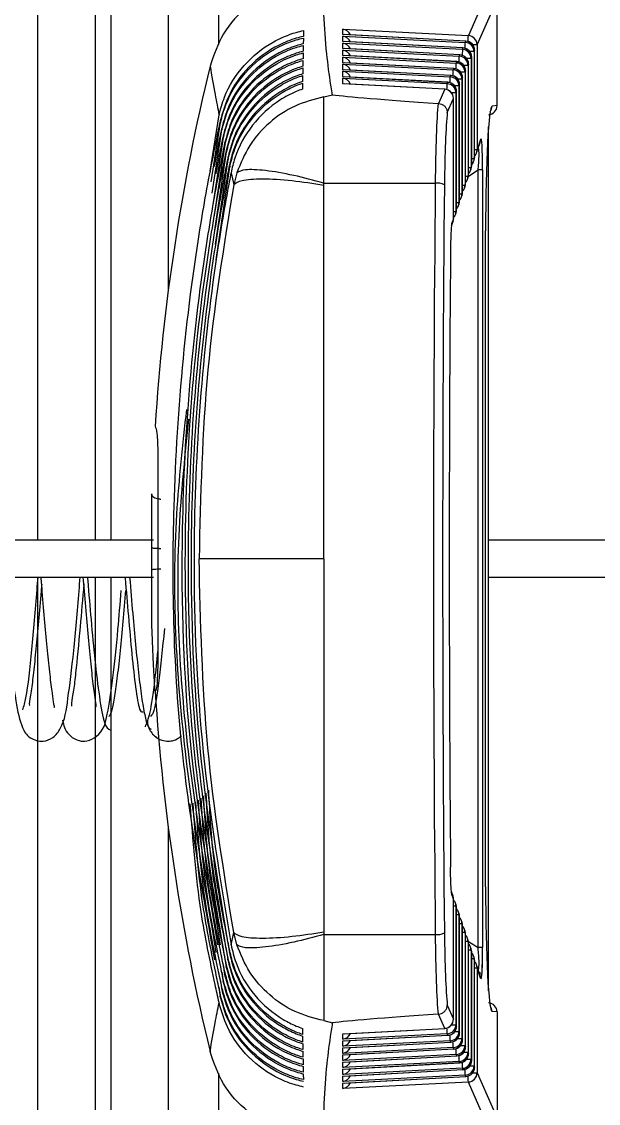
# Model space of a CAD drawing. Extents: x 2 to 136, y 1 to 99.
# Drawn here: x 11.548 to 12.173, y 44.7 to 45.872 of the extents above; entities that cross this region are included whole.
import ezdxf

# ---------------------------------------------------------------- set-up
doc = ezdxf.new("R2010")
doc.units = 0
doc.header["$MEASUREMENT"] = 0
doc.layers.add('OBJECT', color=7, linetype='CONTINUOUS')

msp = doc.modelspace()

# ---------------------------------------------------------------- linework, layer by layer
at = {"layer": 'OBJECT'}
for p, q in [((11.7066, 47.2494), (11.7066, 45.5808)), ((11.7615, 45.8467), (11.7615, 47.14)), ((11.6447, 45.31), (11.6447, 47.0698)), ((11.6273, 46.2977), (11.6273, 45.31)), ((11.5654, 45.31), (11.5654, 46.2777)), ((12.0533, 45.9055), (12.0317, 45.8565)), ((12.0412, 45.8465), (12.0628, 45.8956)), ((12.0628, 45.7806), (12.0628, 45.8955)), ((11.8958, 45.8635), (12.0317, 45.8565)), ((11.8958, 45.8576), (11.8958, 45.8635)), ((12.0291, 45.8504), (11.8958, 45.8576)), ((11.8958, 45.8559), (12.0284, 45.849)), ((11.8958, 45.85), (11.8958, 45.8559)), ((12.0258, 45.843), (11.8958, 45.85)), ((11.8958, 45.8483), (12.0252, 45.8416)), ((11.8958, 45.8424), (11.8958, 45.8483)), ((12.0291, 45.8505), (11.897, 45.8576)), ((12.0258, 45.843), (11.897, 45.85)), ((12.0284, 45.849), (12.0291, 45.8504)), ((12.0291, 45.8504), (12.0291, 45.8505)), ((12.0225, 45.8355), (11.8958, 45.8424)), ((11.8958, 45.8407), (12.0219, 45.8341)), ((11.8958, 45.8347), (11.8958, 45.8407)), ((12.0225, 45.8356), (11.897, 45.8424)), ((12.0252, 45.8416), (12.0249, 45.8352)), ((12.0252, 45.8416), (12.0258, 45.843)), ((12.0258, 45.843), (12.0258, 45.843)), ((12.0379, 45.8391), (12.0332, 45.8391)), ((12.0412, 45.8465), (12.0365, 45.8465)), ((12.0385, 45.8405), (12.0379, 45.8391)), ((12.0379, 45.8391), (12.0379, 45.7232)), ((12.0385, 45.725), (12.0385, 45.8405)), ((12.0385, 45.725), (12.0385, 45.8405)), ((12.0385, 45.8405), (12.0385, 45.8405)), ((12.0412, 45.8465), (12.0412, 45.7327)), ((12.0192, 45.8281), (11.8958, 45.8347)), ((11.8958, 45.833), (12.0186, 45.8267)), ((11.8958, 45.8271), (11.8958, 45.833)), ((12.016, 45.8207), (11.8958, 45.8271)), ((11.8958, 45.8254), (12.0153, 45.8192)), ((11.8958, 45.8195), (11.8958, 45.8254)), ((12.0193, 45.8282), (11.897, 45.8348)), ((12.016, 45.8207), (11.897, 45.8271)), ((12.0186, 45.8267), (12.0192, 45.8281)), ((12.0192, 45.8281), (12.0193, 45.8282)), ((12.0219, 45.8341), (12.0225, 45.8355)), ((12.0225, 45.8355), (12.0225, 45.8356)), ((12.0346, 45.8317), (12.03, 45.8317)), ((12.032, 45.8256), (12.0314, 45.8242)), ((12.032, 45.706), (12.032, 45.8256)), ((12.032, 45.706), (12.032, 45.8256)), ((12.032, 45.8256), (12.032, 45.8256)), ((12.0352, 45.8331), (12.0346, 45.8317)), ((12.0346, 45.8317), (12.0346, 45.7137)), ((12.0352, 45.7155), (12.0352, 45.8331)), ((12.0353, 45.8331), (12.0352, 45.8331)), ((12.0353, 45.7155), (12.0353, 45.8331)), ((11.7519, 45.8234), (11.7519, 45.8233)), ((12.0127, 45.8132), (11.8958, 45.8195)), ((11.8958, 45.8178), (12.0121, 45.8118)), ((11.8958, 45.8119), (11.8958, 45.8178)), ((12.0127, 45.8133), (11.897, 45.8195)), ((12.0121, 45.8118), (12.0127, 45.8132)), ((12.0127, 45.8132), (12.0127, 45.8133)), ((12.0153, 45.8192), (12.016, 45.8207)), ((12.016, 45.8207), (12.016, 45.8207)), ((12.0281, 45.8168), (12.0234, 45.8168)), ((12.0314, 45.8242), (12.0267, 45.8242)), ((12.0287, 45.8182), (12.0281, 45.8168)), ((12.0281, 45.8168), (12.0281, 45.6946)), ((12.0287, 45.6964), (12.0287, 45.8182)), ((12.0287, 45.6964), (12.0287, 45.8182)), ((12.0287, 45.8182), (12.0287, 45.8182)), ((12.0314, 45.8242), (12.0314, 45.7042)), ((12.0094, 45.8058), (11.8958, 45.8119)), ((11.8958, 45.8102), (12.0088, 45.8044)), ((11.8958, 45.8043), (11.8958, 45.8102)), ((12.0062, 45.7984), (11.8958, 45.8043)), ((12.0094, 45.8059), (11.897, 45.8119)), ((12.0062, 45.7984), (11.897, 45.8043)), ((12.0088, 45.8044), (12.0094, 45.8058)), ((12.0094, 45.8058), (12.0094, 45.8059)), ((12.0215, 45.8019), (12.0169, 45.8019)), ((12.0248, 45.8093), (12.0202, 45.8093)), ((12.0222, 45.8033), (12.0215, 45.8019)), ((12.0215, 45.8019), (12.0215, 45.6756)), ((12.0222, 45.6774), (12.0222, 45.8033)), ((12.0222, 45.6774), (12.0222, 45.8033)), ((12.0222, 45.8033), (12.0222, 45.8033)), ((12.0254, 45.8107), (12.0248, 45.8093)), ((12.0248, 45.8093), (12.0248, 45.6851)), ((12.0254, 45.6869), (12.0254, 45.8107)), ((12.0254, 45.6869), (12.0254, 45.8107)), ((12.0254, 45.8107), (12.0254, 45.8107)), ((11.8753, 45.79), (11.8844, 45.7923)), ((12.0062, 45.7984), (11.9994, 45.7829)), ((12.0062, 45.7984), (12.0062, 45.7984)), ((12.0183, 45.7944), (12.0136, 45.7944)), ((12.0189, 45.7959), (12.0183, 45.7944)), ((12.0183, 45.7944), (12.0183, 45.6661)), ((12.0189, 45.6679), (12.0189, 45.7959)), ((12.0189, 45.6679), (12.0189, 45.7959)), ((12.0189, 45.7959), (12.0189, 45.7959)), ((11.9994, 45.7829), (11.999, 45.7829)), ((12.0089, 45.7732), (12.0156, 45.7884)), ((12.0156, 45.6584), (12.0156, 45.7884)), ((12.0156, 45.6584), (12.0156, 45.7884)), ((12.0156, 45.7884), (12.0156, 45.7884)), ((12.0628, 45.7806), (12.0574, 45.7801)), ((12.0628, 45.7806), (12.0628, 45.7806)), ((11.7521, 45.7096), (11.7616, 45.7705)), ((11.7532, 45.698), (11.7632, 45.7624)), ((11.7543, 45.6858), (11.7648, 45.7544)), ((11.7629, 45.7641), (11.7632, 45.7624)), ((11.7645, 45.7561), (11.7648, 45.7544)), ((12.0535, 44.8223), (12.0535, 45.7577)), ((11.7553, 45.6732), (11.7664, 45.7464)), ((11.7661, 45.748), (11.7664, 45.7464)), ((12.045, 45.744), (12.0412, 45.7327)), ((11.7563, 45.6598), (11.7681, 45.7384)), ((11.7677, 45.74), (11.7681, 45.7384)), ((11.7694, 45.732), (11.7697, 45.7304)), ((12.0412, 45.7327), (12.0385, 45.7327)), ((12.0407, 45.7295), (12.0445, 45.7407)), ((11.7571, 45.6456), (11.7697, 45.7304)), ((11.7579, 45.6302), (11.7714, 45.7224)), ((11.7711, 45.724), (11.7714, 45.7224)), ((12.0353, 45.7232), (12.0379, 45.7232)), ((12.0374, 45.72), (12.038, 45.7217)), ((12.0379, 45.7232), (12.0385, 45.725)), ((12.0385, 45.725), (12.0385, 45.725)), ((11.7585, 45.6135), (11.7732, 45.7144)), ((11.7728, 45.716), (11.7732, 45.7144)), ((11.7746, 45.708), (11.7775, 45.6947)), ((11.7809, 45.7079), (11.7775, 45.6947)), ((12.0318, 45.7042), (12.0422, 45.711)), ((12.032, 45.7137), (12.0346, 45.7137)), ((12.0341, 45.7104), (12.0347, 45.7122)), ((12.0346, 45.7137), (12.0352, 45.7155)), ((12.0352, 45.7155), (12.0353, 45.7155)), ((12.0422, 44.869), (12.0422, 45.711)), ((12.0472, 45.711), (12.0422, 45.711)), ((12.0472, 45.711), (12.0472, 44.869)), ((11.8753, 45.6943), (11.8753, 45.6967)), ((11.8753, 45.6967), (11.9958, 45.6967)), ((12.0281, 45.6946), (12.0287, 45.6964)), ((12.0287, 45.7042), (12.0314, 45.7042)), ((12.0287, 45.6964), (12.0287, 45.6964)), ((12.0308, 45.7009), (12.0314, 45.7027)), ((12.0314, 45.7042), (12.032, 45.706)), ((12.032, 45.706), (12.032, 45.706)), ((12.0222, 45.6851), (12.0248, 45.6851)), ((12.0248, 45.6851), (12.0254, 45.6869)), ((12.0254, 45.6946), (12.0281, 45.6946)), ((12.0254, 45.6869), (12.0254, 45.6869)), ((12.0276, 45.6914), (12.0282, 45.6932)), ((12.0189, 45.6756), (12.0215, 45.6756)), ((12.021, 45.6723), (12.0216, 45.6742)), ((12.0215, 45.6756), (12.0222, 45.6774)), ((12.0222, 45.6774), (12.0222, 45.6774)), ((12.0243, 45.6819), (12.0249, 45.6837)), ((12.0156, 45.6661), (12.0183, 45.6661)), ((12.0177, 45.6628), (12.0184, 45.6647)), ((12.0183, 45.6661), (12.0189, 45.6679)), ((12.0189, 45.6679), (12.0189, 45.6679)), ((12.0134, 45.6503), (12.0151, 45.6551)), ((12.0156, 45.6584), (12.0139, 45.6535)), ((12.0156, 45.6584), (12.0156, 45.6584)), ((12.0504, 44.935), (12.0504, 45.645)), ((12.0504, 44.935), (12.0504, 45.645)), ((12.0504, 45.645), (12.0504, 45.645)), ((11.6923, 45.4334), (11.6923, 45.4334)), ((11.5654, 45.31), (11.5383, 45.31)), ((11.6447, 45.31), (11.6273, 45.31)), ((12.5533, 45.31), (12.0535, 45.31)), ((11.6887, 45.3022), (11.6887, 45.3022)), ((11.6887, 45.2778), (11.6887, 45.2778)), ((11.5383, 45.27), (11.5654, 45.27)), ((11.5654, 44.3023), (11.5654, 45.27)), ((11.6273, 45.27), (11.6273, 44.2823)), ((11.6273, 45.27), (11.6447, 45.27)), ((11.6447, 43.5102), (11.6447, 45.27)), ((12.0535, 45.27), (12.5533, 45.27)), ((11.6923, 45.1466), (11.6923, 45.1466)), ((11.7066, 44.9992), (11.7066, 43.3306)), ((12.0504, 44.935), (12.0504, 44.935)), ((12.0151, 44.9248), (12.0134, 44.9297)), ((12.0156, 44.9216), (12.0139, 44.9264)), ((12.0156, 44.7916), (12.0156, 44.9216)), ((12.0156, 44.7916), (12.0156, 44.9216)), ((12.0156, 44.9216), (12.0156, 44.9216)), ((12.0183, 44.9139), (12.0156, 44.9139)), ((12.0184, 44.9153), (12.0177, 44.9172)), ((12.0183, 44.9139), (12.0183, 44.7856)), ((12.0189, 44.9121), (12.0183, 44.9139)), ((12.0189, 44.7841), (12.0189, 44.9121)), ((12.0189, 44.7841), (12.0189, 44.9121)), ((12.0189, 44.9121), (12.0189, 44.9121)), ((12.0215, 44.9044), (12.0189, 44.9044)), ((12.0216, 44.9058), (12.021, 44.9076)), ((12.0215, 44.9044), (12.0215, 44.7781)), ((12.0222, 44.9026), (12.0215, 44.9044)), ((12.0222, 44.7767), (12.0222, 44.9026)), ((12.0222, 44.7767), (12.0222, 44.9026)), ((12.0222, 44.9026), (12.0222, 44.9026)), ((12.0248, 44.8949), (12.0222, 44.8949)), ((12.0249, 44.8963), (12.0243, 44.8981)), ((12.0248, 44.8949), (12.0248, 44.7707)), ((12.0254, 44.8931), (12.0248, 44.8949)), ((12.0254, 44.7692), (12.0254, 44.8931)), ((12.0254, 44.7692), (12.0254, 44.8931)), ((12.0254, 44.8931), (12.0254, 44.8931)), ((12.0282, 44.8868), (12.0276, 44.8886)), ((11.7746, 44.872), (11.7775, 44.8853)), ((11.7809, 44.8721), (11.7775, 44.8853)), ((11.8753, 44.8857), (11.8753, 44.8833)), ((11.8753, 44.8833), (11.9958, 44.8833)), ((12.0281, 44.8854), (12.0254, 44.8854)), ((12.0281, 44.8854), (12.0281, 44.7632)), ((12.0287, 44.8835), (12.0281, 44.8854)), ((12.0287, 44.7618), (12.0287, 44.8835)), ((12.0287, 44.7618), (12.0287, 44.8835)), ((12.0287, 44.8835), (12.0287, 44.8835)), ((12.0314, 44.8773), (12.0308, 44.8791)), ((11.7728, 44.864), (11.7732, 44.8656)), ((12.0314, 44.8758), (12.0287, 44.8758)), ((12.0314, 44.8758), (12.0314, 44.7558)), ((12.032, 44.874), (12.0314, 44.8758)), ((12.0318, 44.8758), (12.0422, 44.869)), ((12.032, 44.7544), (12.032, 44.874)), ((12.032, 44.7544), (12.032, 44.874)), ((12.032, 44.874), (12.032, 44.874)), ((12.0346, 44.8663), (12.032, 44.8663)), ((12.0347, 44.8678), (12.0341, 44.8696)), ((12.0346, 44.8663), (12.0346, 44.7483)), ((12.0352, 44.8645), (12.0346, 44.8663)), ((12.0352, 44.7469), (12.0352, 44.8645)), ((12.0353, 44.8645), (12.0352, 44.8645)), ((12.0353, 44.7469), (12.0353, 44.8645)), ((12.0472, 44.869), (12.0422, 44.869)), ((11.7711, 44.856), (11.7714, 44.8576)), ((12.0379, 44.8568), (12.0353, 44.8568)), ((12.038, 44.8583), (12.0374, 44.86)), ((12.0379, 44.8568), (12.0379, 44.7409)), ((12.0385, 44.855), (12.0379, 44.8568)), ((12.0385, 44.7395), (12.0385, 44.855)), ((12.0385, 44.7395), (12.0385, 44.855)), ((12.0385, 44.855), (12.0385, 44.855)), ((11.7645, 44.8423), (11.7661, 44.832)), ((11.7662, 44.8503), (11.7677, 44.84)), ((11.7677, 44.84), (11.7681, 44.8416)), ((11.7694, 44.848), (11.7697, 44.8496)), ((12.0385, 44.8473), (12.0412, 44.8473)), ((12.0445, 44.8393), (12.0407, 44.8505)), ((12.0412, 44.8473), (12.0412, 44.7335)), ((12.045, 44.836), (12.0412, 44.8473)), ((12.0444, 44.8396), (12.0444, 44.8424)), ((11.7629, 44.8343), (11.7645, 44.8239)), ((11.7661, 44.832), (11.7664, 44.8336)), ((11.7613, 44.8262), (11.7629, 44.8159)), ((11.7629, 44.8159), (11.7632, 44.8176)), ((11.7645, 44.8239), (11.7648, 44.8256)), ((12.0089, 44.8068), (12.0156, 44.7916)), ((11.9994, 44.7971), (11.999, 44.7971)), ((12.0062, 44.7816), (11.9994, 44.7971)), ((12.0628, 44.7994), (12.0574, 44.7999)), ((12.0628, 44.7994), (12.0628, 44.6845)), ((12.0628, 44.7994), (12.0628, 44.7994)), ((11.8753, 44.79), (11.8844, 44.7877)), ((12.0136, 44.7856), (12.0183, 44.7856)), ((12.0156, 44.7916), (12.0156, 44.7916)), ((12.0183, 44.7856), (12.0189, 44.7841)), ((12.0189, 44.7841), (12.0189, 44.7841)), ((11.8958, 44.7757), (12.0062, 44.7816)), ((11.8958, 44.7698), (11.8958, 44.7757)), ((12.0088, 44.7756), (11.8958, 44.7698)), ((11.8958, 44.7681), (12.0094, 44.7742)), ((11.897, 44.7757), (12.0062, 44.7816)), ((11.897, 44.7681), (12.0094, 44.7741)), ((12.0062, 44.7816), (12.0062, 44.7816)), ((12.0094, 44.7742), (12.0088, 44.7756)), ((12.0094, 44.7741), (12.0094, 44.7742)), ((12.0169, 44.7781), (12.0215, 44.7781)), ((12.0202, 44.7707), (12.0248, 44.7707)), ((12.0215, 44.7781), (12.0222, 44.7767)), ((12.0222, 44.7767), (12.0222, 44.7767)), ((12.0248, 44.7707), (12.0254, 44.7692)), ((12.0121, 44.7682), (11.8958, 44.7622)), ((11.8958, 44.7622), (11.8958, 44.7681)), ((11.8958, 44.7605), (12.0127, 44.7668)), ((12.0153, 44.7608), (11.8958, 44.7546)), ((11.8958, 44.7546), (11.8958, 44.7605)), ((11.8958, 44.7529), (12.016, 44.7593)), ((11.897, 44.7605), (12.0127, 44.7667)), ((11.897, 44.7529), (12.016, 44.7593)), ((12.0127, 44.7668), (12.0121, 44.7682)), ((12.0127, 44.7667), (12.0127, 44.7668)), ((12.016, 44.7593), (12.0153, 44.7608)), ((12.016, 44.7593), (12.016, 44.7593)), ((12.0234, 44.7632), (12.0281, 44.7632)), ((12.0254, 44.7692), (12.0254, 44.7692)), ((12.0281, 44.7632), (12.0287, 44.7618)), ((12.0287, 44.7618), (12.0287, 44.7618)), ((11.7519, 44.7565), (11.7519, 44.7567)), ((12.0186, 44.7533), (11.8958, 44.747)), ((11.8958, 44.747), (11.8958, 44.7529)), ((11.8958, 44.7452), (12.0192, 44.7519)), ((11.897, 44.7452), (12.0193, 44.7518)), ((12.0192, 44.7519), (12.0186, 44.7533)), ((12.0193, 44.7518), (12.0192, 44.7519)), ((12.0267, 44.7558), (12.0314, 44.7558)), ((12.03, 44.7483), (12.0346, 44.7483)), ((12.0314, 44.7558), (12.032, 44.7544)), ((12.032, 44.7544), (12.032, 44.7544)), ((12.0346, 44.7483), (12.0352, 44.7469)), ((12.0219, 44.7459), (11.8958, 44.7393)), ((11.8958, 44.7393), (11.8958, 44.7452)), ((11.8958, 44.7376), (12.0225, 44.7445)), ((12.0252, 44.7384), (11.8958, 44.7317)), ((11.8958, 44.7317), (11.8958, 44.7376)), ((11.8958, 44.73), (12.0258, 44.737)), ((11.897, 44.7376), (12.0225, 44.7444)), ((11.897, 44.73), (12.0258, 44.737)), ((12.0225, 44.7445), (12.0219, 44.7459)), ((12.0225, 44.7444), (12.0225, 44.7445)), ((12.0258, 44.737), (12.0252, 44.7384)), ((12.0258, 44.737), (12.0258, 44.737)), ((12.0332, 44.7409), (12.0379, 44.7409)), ((12.0352, 44.7469), (12.0353, 44.7469)), ((12.0379, 44.7409), (12.0385, 44.7395)), ((12.0385, 44.7395), (12.0385, 44.7395)), ((11.7615, 43.44), (11.7615, 44.7331)), ((12.0284, 44.731), (11.8958, 44.7241)), ((11.8958, 44.7241), (11.8958, 44.73)), ((11.8958, 44.7224), (12.0291, 44.7296)), ((11.897, 44.7224), (12.0291, 44.7295)), ((12.0291, 44.7296), (12.0284, 44.731)), ((12.0291, 44.7295), (12.0291, 44.7296)), ((12.0365, 44.7335), (12.0412, 44.7335)), ((12.0412, 44.7335), (12.0628, 44.6844)), ((12.0317, 44.7235), (11.8958, 44.7165)), ((11.8958, 44.7165), (11.8958, 44.7224)), ((12.0533, 44.6745), (12.0317, 44.7235)), ((11.8753, 44.7004), (11.8753, 44.665))]:
    msp.add_line(p, q, dxfattribs=at)
for centre, radius, start, end in [((11.7299, 45.8579), 0.2987, 357.061, 358.2882), ((12.0279, 45.839), 0.01, 0.5788, 86.7656), ((12.0285, 45.8405), 0.01, 0, 86.9163), ((12.0285, 45.8404), 0.01, 0.5788, 86.7656), ((11.7774, 45.8636), 0.2544, 356.9522, 358.3947), ((12.0312, 45.8464), 0.01, 0.5762, 86.769), ((12.0246, 45.8316), 0.01, 0.5779, 86.7656), ((12.0253, 45.8331), 0.01, 0, 86.9163), ((12.0252, 45.833), 0.01, 0.5771, 86.7673), ((11.7957, 45.8325), 0.223, 356.8565, 358.4945), ((12.0181, 45.8167), 0.01, 0.5784, 86.7651), ((12.0187, 45.8181), 0.01, 0.5771, 86.7673), ((12.0187, 45.8182), 0.01, 0, 86.9163), ((11.6565, 45.8458), 0.3656, 357.1755, 358.1759), ((12.0213, 45.8241), 0.01, 0.5796, 86.7647), ((12.022, 45.8256), 0.01, 0, 86.9163), ((12.0219, 45.8255), 0.01, 0.5788, 86.7656), ((13.9378, 45.29), 2.25, 166.2899, 176.3463), ((12.0122, 45.8033), 0.01, 0, 86.9163), ((12.0121, 45.8032), 0.01, 0.5771, 86.7673), ((11.7924, 45.8251), 0.223, 356.8587, 358.4944), ((12.0148, 45.8092), 0.01, 0.5779, 86.7656), ((12.0154, 45.8107), 0.01, 0, 86.9163), ((12.0154, 45.8106), 0.01, 0.5788, 86.7656), ((11.7858, 45.8102), 0.2231, 356.8619, 358.4933), ((12.0082, 45.7943), 0.01, 0.5762, 86.7673), ((12.0089, 45.7959), 0.01, 0, 86.9163), ((12.0089, 45.7958), 0.01, 0.5788, 86.7656), ((11.7907, 45.8176), 0.2215, 356.855, 358.5005), ((12.0115, 45.8018), 0.01, 0.5788, 86.7656), ((12.0056, 45.7884), 0.01, 0, 86.9163), ((12.0056, 45.7883), 0.01, 0.5788, 86.7656), ((12.0528, 45.7806), 0.01, 275, 0), ((12.0474, 45.7801), 0.01, 322.3666, 0.0237), ((12.0353, 45.7439), 0.00976, 341.0237, 0.4709), ((12.0314, 45.7326), 0.00976, 341.0237, 0.4709), ((12.0279, 45.7232), 0.01, 317.226, 341.0172), ((12.0282, 45.7231), 0.00976, 341.0237, 0.4725), ((12.0285, 45.725), 0.01, 341.0172, 0), ((12.0288, 45.7249), 0.00976, 341.0223, 0.4722), ((12.0312, 45.7327), 0.01, 317.2005, 341.0172), ((12.0246, 45.7137), 0.01, 317.2514, 341.0172), ((12.0249, 45.7136), 0.00976, 341.0237, 0.4709), ((12.0253, 45.7155), 0.01, 341.0172, 0), ((12.0255, 45.7154), 0.00975, 341.0135, 0.4777), ((11.9979, 45.6797), 0.0171, 62.4533, 97.0274), ((12.0187, 45.6964), 0.01, 341.0172, 0), ((12.019, 45.6964), 0.00975, 341.0134, 0.4761), ((12.0214, 45.7042), 0.01, 317.2769, 341.0172), ((12.0216, 45.7041), 0.00975, 341.0173, 0.4738), ((12.022, 45.706), 0.01, 341.0172, 0), ((12.0222, 45.7059), 0.00975, 341.0121, 0.4774), ((12.0151, 45.685), 0.00976, 341.0223, 0.4722), ((12.0154, 45.6869), 0.01, 341.0172, 0), ((12.0157, 45.6869), 0.00975, 341.0121, 0.4774), ((12.0181, 45.6946), 0.01, 317.3024, 341.0172), ((12.0183, 45.6946), 0.00976, 341.0237, 0.4709), ((12.0115, 45.6756), 0.01, 317.3534, 341.0172), ((12.0118, 45.6755), 0.00976, 341.0237, 0.4709), ((12.0122, 45.6774), 0.01, 341.0172, 0), ((12.0124, 45.6773), 0.00975, 341.0134, 0.4761), ((12.0148, 45.6851), 0.01, 317.3279, 341.0172), ((12.0083, 45.6661), 0.01, 317.3789, 341.0172), ((12.0085, 45.666), 0.00976, 341.0223, 0.4722), ((12.0089, 45.6679), 0.01, 341.0172, 0), ((12.0091, 45.6678), 0.00975, 341.0173, 0.4738), ((12.0042, 45.6535), 0.00976, 341.0223, 0.4722), ((12.0056, 45.6584), 0.01, 341.0172, 0), ((12.0059, 45.6583), 0.00975, 341.0134, 0.4761), ((13.9378, 45.29), 2.25, 183.6537, 193.7101), ((12.0042, 44.9265), 0.00976, 359.5278, 18.9777), ((12.0056, 44.9216), 0.01, 0, 18.9828), ((12.0059, 44.9217), 0.00975, 359.5239, 18.9866), ((12.0083, 44.9139), 0.01, 18.9828, 42.6211), ((12.0085, 44.914), 0.00976, 359.5278, 18.9777), ((12.0089, 44.9121), 0.01, 0, 18.9828), ((12.0091, 44.9122), 0.00975, 359.5223, 18.9865), ((12.0115, 44.9044), 0.01, 18.9828, 42.6466), ((12.0118, 44.9045), 0.00976, 359.5291, 18.9763), ((12.0122, 44.9026), 0.01, 0, 18.9828), ((12.0124, 44.9027), 0.00975, 359.5239, 18.9866), ((12.0148, 44.8949), 0.01, 18.9828, 42.6721), ((12.015, 44.895), 0.00976, 359.5275, 18.9763), ((12.0154, 44.8931), 0.01, 0, 18.9828), ((12.0157, 44.8931), 0.00975, 359.5223, 18.9865), ((12.0181, 44.8854), 0.01, 18.9828, 42.6976), ((12.0183, 44.8854), 0.00976, 359.5291, 18.9763), ((11.9979, 44.9002), 0.0171, 262.9726, 297.5467), ((12.0187, 44.8835), 0.01, 0, 18.9828), ((12.019, 44.8836), 0.00975, 359.5239, 18.9866), ((12.0214, 44.8758), 0.01, 18.9828, 42.7231), ((12.0216, 44.8759), 0.00975, 359.5223, 18.9865), ((12.022, 44.874), 0.01, 0, 18.9828), ((12.0222, 44.8741), 0.00975, 359.5262, 18.9827), ((12.0246, 44.8663), 0.01, 18.9828, 42.7486), ((12.0249, 44.8664), 0.00976, 359.5291, 18.9763), ((12.0253, 44.8645), 0.01, 0, 18.9828), ((12.0255, 44.8646), 0.00975, 359.5239, 18.9866), ((12.0279, 44.8568), 0.01, 18.9828, 42.774), ((12.0282, 44.8569), 0.00976, 359.5275, 18.9763), ((12.0285, 44.855), 0.01, 0, 18.9828), ((12.0288, 44.8551), 0.00976, 359.5278, 18.9777), ((12.0312, 44.8473), 0.01, 18.9828, 42.7995), ((12.0314, 44.8473), 0.00976, 359.5278, 18.9777), ((12.0353, 44.8361), 0.00976, 359.5291, 18.9763), ((12.0528, 44.7994), 0.01, 0, 85), ((12.0474, 44.7999), 0.01, 359.9763, 37.6334), ((12.0056, 44.7916), 0.01, 273.0837, 0), ((12.0056, 44.7917), 0.01, 273.2371, 359.4202), ((12.0082, 44.7857), 0.01, 273.2317, 359.4231), ((12.0089, 44.7841), 0.01, 273.0837, 0), ((12.0089, 44.7842), 0.01, 273.2317, 359.4222), ((11.7858, 44.7698), 0.2231, 1.5066, 3.138), ((11.7906, 44.7624), 0.2215, 1.5, 3.1447), ((12.0115, 44.7782), 0.01, 273.2303, 359.4237), ((12.0122, 44.7767), 0.01, 273.0837, 0), ((12.0121, 44.7768), 0.01, 273.2317, 359.4222), ((12.0148, 44.7708), 0.01, 273.2317, 359.4231), ((11.7924, 44.7549), 0.223, 1.5054, 3.1413), ((12.0154, 44.7692), 0.01, 273.0837, 0), ((12.0154, 44.7693), 0.01, 273.2371, 359.4202), ((11.7957, 44.7475), 0.223, 1.5059, 3.1435), ((12.0181, 44.7633), 0.01, 273.2308, 359.424), ((12.0187, 44.7619), 0.01, 273.2371, 359.4202), ((12.0187, 44.7618), 0.01, 273.0837, 0), ((11.7622, 44.7385), 0.2598, 1.6204, 3.0282), ((12.0213, 44.7559), 0.01, 273.238, 359.4194), ((12.022, 44.7544), 0.01, 273.0837, 0), ((12.0219, 44.7545), 0.01, 273.2317, 359.4222), ((12.0246, 44.7484), 0.01, 273.2317, 359.4231), ((12.8138, 44.7736), 0.7894, 182.0936, 182.5574), ((12.0253, 44.7469), 0.01, 273.0837, 0), ((12.0252, 44.747), 0.01, 273.2317, 359.4222), ((11.7448, 44.7227), 0.2838, 1.6794, 2.9713), ((12.0279, 44.741), 0.01, 273.2371, 359.4202), ((12.0285, 44.7395), 0.01, 273.0837, 0), ((12.0285, 44.7396), 0.01, 273.2371, 359.4202), ((11.808, 44.7177), 0.2238, 1.5066, 3.1464), ((12.0312, 44.7336), 0.01, 273.2317, 359.4231)]:
    msp.add_arc(centre, radius, start, end, dxfattribs=at)
for centre, major_axis, ratio, start_param, end_param in [((11.8953, 45.8536), (-0.00731, 0.0077), 0.885668, 4.382844, 5.410602), ((11.8953, 45.846), (-0.00731, 0.0077), 0.885668, 4.382844, 5.410602), ((11.8953, 45.8384), (-0.00731, 0.0077), 0.885668, 4.382844, 5.410602), ((11.8953, 45.8307), (-0.00731, 0.0077), 0.885668, 4.382844, 5.410602), ((11.8953, 45.8231), (-0.00731, 0.0077), 0.885668, 4.382844, 5.410602), ((11.8953, 45.8155), (-0.00731, 0.0077), 0.885668, 4.382844, 5.410602), ((11.8953, 45.8079), (-0.00731, 0.0077), 0.885668, 4.382844, 5.410602), ((11.8953, 45.8003), (-0.00731, 0.0077), 0.885668, 4.382844, 5.410602), ((14.165, 45.675), (2.2897, -0.1191), 0.00637, 3.231059, 3.472172), ((12.0015, 45.675), (0, 0.12), 0.048402, 0.452421, 1.389042), ((12.0575, 45.6446), (0, 0.1355), 0.052561, 0.00459, 1.56779), ((12.0115, 45.675), (0, 0.11), 0.052802, 0.467509, 1.389042), ((12.0446, 45.6963), (0.0008, 0.0482), 0.049658, 5.022693, 6.434219), ((12.0347, 45.6963), (0.0068, 0.04), 0.131783, 5.110715, 6.047878), ((12.1122, 45.29), (0, 2.25), 0.052568, 1.389042, 1.75255), ((12.1221, 45.29), (0, 2.24), 0.052802, 1.389042, 1.75255), ((12.1256, 45.29), (0, 2.1693), 0.052827, 1.416282, 1.725311), ((11.681, 45.29), (0, 0.1429), 0.054262, 4.626976, 4.797802), ((12.0575, 44.9354), (0, 0.1355), 0.052561, 1.573802, 3.137003), ((12.0015, 44.905), (0, 0.12), 0.048402, 1.75255, 2.689171), ((12.0115, 44.905), (0, 0.11), 0.052802, 1.75255, 2.674084), ((12.0347, 44.8837), (-0.0068, 0.04), 0.131783, 3.829134, 4.314063), ((12.0446, 44.8837), (-0.0008, 0.0482), 0.049658, 2.990559, 4.402085), ((12.0347, 44.8837), (-0.0068, 0.04), 0.131783, 3.3769, 3.829134), ((14.165, 44.905), (2.2897, 0.1191), 0.00637, 2.811013, 3.052126), ((11.8953, 44.7797), (0.00731, 0.0077), 0.885668, 4.014175, 5.041934), ((11.8953, 44.7721), (0.00731, 0.0077), 0.885668, 4.014175, 5.041934), ((11.8953, 44.7645), (0.00731, 0.0077), 0.885668, 4.014175, 5.041934), ((11.8953, 44.7569), (0.00731, 0.0077), 0.885668, 4.014175, 5.041934), ((11.8953, 44.7493), (0.00731, 0.0077), 0.885668, 4.014175, 5.041934), ((11.8953, 44.7416), (0.00731, 0.0077), 0.885668, 4.014175, 5.041934), ((11.8953, 44.734), (0.00731, 0.0077), 0.885668, 4.014175, 5.041934), ((11.8953, 44.7264), (0.00731, 0.0077), 0.885668, 4.014175, 5.041934)]:
    msp.add_ellipse(centre, major_axis=major_axis, ratio=ratio, start_param=start_param, end_param=end_param, dxfattribs=at)
for points, knots in [([(11.8681, 45.915), (11.8546, 45.9136), (11.8277, 45.9109), (11.792, 45.8901), (11.7646, 45.8604), (11.7561, 45.8355), (11.7519, 45.8234)], [0, 0, 0, 0, 0.253584, 0.507164, 0.760847, 1, 1, 1, 1]), ([(11.8844, 45.7923), (11.8842, 45.793), (11.8837, 45.7966), (11.8815, 45.8113), (11.8775, 45.8398), (11.8761, 45.8653), (11.8753, 45.8796)], [0, 0, 0, 0, 0.024148, 0.120739, 0.507103, 1, 1, 1, 1]), ([(11.7616, 45.7705), (11.7634, 45.7769), (11.7687, 45.7964), (11.7872, 45.8256), (11.8156, 45.8486), (11.8391, 45.8585), (11.8505, 45.8612), (11.8532, 45.8619)], [0, 0, 0, 0, 0.1473771, 0.4444966, 0.7411547, 0.9402224, 1, 1, 1, 1]), ([(11.8532, 45.8619), (11.8531, 45.861), (11.8531, 45.8589), (11.8531, 45.8569), (11.853, 45.8556)], [0, 0, 0, 0, 0.412558, 1, 1, 1, 1]), ([(11.853, 45.8556), (11.8504, 45.855), (11.8414, 45.8527), (11.8201, 45.8441), (11.7927, 45.824), (11.7715, 45.7941), (11.7653, 45.7726), (11.7629, 45.7641)], [0, 0, 0, 0, 0.059552, 0.208065, 0.505163, 0.802607, 1, 1, 1, 1]), ([(11.7632, 45.7624), (11.7649, 45.7689), (11.7702, 45.7884), (11.7886, 45.8176), (11.8166, 45.8405), (11.8395, 45.8504), (11.8504, 45.8532), (11.853, 45.8538)], [0, 0, 0, 0, 0.148954, 0.44926, 0.7491, 0.940502, 1, 1, 1, 1]), ([(11.853, 45.8538), (11.853, 45.853), (11.853, 45.8509), (11.8529, 45.8488), (11.8529, 45.8476)], [0, 0, 0, 0, 0.412524, 1, 1, 1, 1]), ([(11.8529, 45.8476), (11.8503, 45.8469), (11.8413, 45.8445), (11.8203, 45.8356), (11.7931, 45.8151), (11.7727, 45.7853), (11.7668, 45.7642), (11.7645, 45.7561)], [0, 0, 0, 0, 0.059276, 0.209421, 0.509831, 0.810599, 1, 1, 1, 1]), ([(11.7648, 45.7544), (11.7665, 45.7609), (11.7717, 45.7804), (11.79, 45.8097), (11.8176, 45.8323), (11.8399, 45.8423), (11.8503, 45.8451), (11.8529, 45.8458)], [0, 0, 0, 0, 0.150604, 0.454245, 0.75741, 0.940779, 1, 1, 1, 1]), ([(11.8527, 45.8395), (11.8502, 45.8388), (11.8413, 45.8362), (11.8204, 45.8271), (11.7936, 45.8062), (11.7739, 45.7764), (11.7682, 45.7558), (11.7661, 45.748)], [0, 0, 0, 0, 0.059002, 0.210856, 0.514734, 0.818981, 1, 1, 1, 1]), ([(11.7664, 45.7464), (11.7681, 45.7529), (11.7733, 45.7724), (11.7914, 45.8018), (11.8186, 45.8242), (11.8403, 45.8341), (11.8502, 45.837), (11.8527, 45.8377)], [0, 0, 0, 0, 0.1523344, 0.4594619, 0.7661097, 0.9410542, 1, 1, 1, 1]), ([(11.8527, 45.8377), (11.8527, 45.8368), (11.8526, 45.8347), (11.8526, 45.8326), (11.8526, 45.8314)], [0, 0, 0, 0, 0.4124608, 1, 1, 1, 1]), ([(11.8529, 45.8458), (11.8528, 45.8449), (11.8528, 45.8428), (11.8528, 45.8407), (11.8527, 45.8395)], [0, 0, 0, 0, 0.412499, 1, 1, 1, 1]), ([(11.8526, 45.8314), (11.8501, 45.8306), (11.8413, 45.8279), (11.8206, 45.8185), (11.794, 45.7972), (11.7751, 45.7676), (11.7697, 45.7473), (11.7677, 45.74)], [0, 0, 0, 0, 0.058731, 0.212374, 0.519887, 0.827778, 1, 1, 1, 1]), ([(11.7681, 45.7384), (11.7698, 45.7449), (11.7748, 45.7645), (11.7929, 45.7939), (11.8196, 45.8161), (11.8408, 45.8259), (11.8501, 45.8288), (11.8525, 45.8295)], [0, 0, 0, 0, 0.1541427, 0.4649256, 0.7752224, 0.9413264, 1, 1, 1, 1]), ([(11.8525, 45.8295), (11.8525, 45.8287), (11.8525, 45.8266), (11.8524, 45.8245), (11.8524, 45.8232)], [0, 0, 0, 0, 0.41243, 1, 1, 1, 1]), ([(11.7519, 45.8233), (11.7537, 45.813), (11.7568, 45.7954), (11.7602, 45.7778), (11.7616, 45.7705)], [0, 0, 0, 0, 0.58145, 1, 1, 1, 1]), ([(11.8524, 45.8232), (11.85, 45.8224), (11.8413, 45.8196), (11.8207, 45.8099), (11.7945, 45.7881), (11.7763, 45.7586), (11.7712, 45.7388), (11.7694, 45.732)], [0, 0, 0, 0, 0.058464, 0.213982, 0.525308, 0.837022, 1, 1, 1, 1]), ([(11.7697, 45.7304), (11.7714, 45.7369), (11.7764, 45.7565), (11.7943, 45.7859), (11.8206, 45.8079), (11.8412, 45.8178), (11.85, 45.8206), (11.8524, 45.8214)], [0, 0, 0, 0, 0.1560423, 0.4706588, 0.7847806, 0.9415952, 1, 1, 1, 1]), ([(11.8523, 45.815), (11.8499, 45.8142), (11.8412, 45.8113), (11.8209, 45.8012), (11.795, 45.779), (11.7776, 45.7497), (11.7727, 45.7303), (11.7711, 45.724)], [0, 0, 0, 0, 0.058197, 0.215686, 0.531014, 0.846742, 1, 1, 1, 1]), ([(11.7714, 45.7224), (11.7731, 45.7289), (11.778, 45.7485), (11.7959, 45.778), (11.8217, 45.7998), (11.8417, 45.8095), (11.8499, 45.8124), (11.8522, 45.8132)], [0, 0, 0, 0, 0.158036, 0.476676, 0.794816, 0.94186, 1, 1, 1, 1]), ([(11.8522, 45.8132), (11.8522, 45.8123), (11.8522, 45.8101), (11.8521, 45.808), (11.8521, 45.8067)], [0, 0, 0, 0, 0.412358, 1, 1, 1, 1]), ([(11.8524, 45.8214), (11.8524, 45.8205), (11.8523, 45.8184), (11.8523, 45.8163), (11.8523, 45.815)], [0, 0, 0, 0, 0.412395, 1, 1, 1, 1]), ([(11.8521, 45.8067), (11.8498, 45.8059), (11.8412, 45.8028), (11.8211, 45.7925), (11.7956, 45.7699), (11.7789, 45.7407), (11.7742, 45.7218), (11.7728, 45.716)], [0, 0, 0, 0, 0.0579362, 0.2174947, 0.53703, 0.8569756, 1, 1, 1, 1]), ([(11.7732, 45.7144), (11.7748, 45.7209), (11.7797, 45.7405), (11.7974, 45.7701), (11.8228, 45.7916), (11.8421, 45.8013), (11.8498, 45.8041), (11.8521, 45.8049)], [0, 0, 0, 0, 0.16013, 0.483001, 0.805362, 0.942124, 1, 1, 1, 1]), ([(11.8521, 45.8049), (11.852, 45.804), (11.852, 45.8019), (11.852, 45.7997), (11.8519, 45.7984)], [0, 0, 0, 0, 0.412318, 1, 1, 1, 1]), ([(11.8519, 45.7984), (11.8497, 45.7976), (11.8412, 45.7944), (11.8213, 45.7837), (11.7961, 45.7607), (11.7802, 45.7317), (11.7758, 45.7133), (11.7746, 45.708)], [0, 0, 0, 0, 0.057678, 0.219413, 0.543377, 0.867765, 1, 1, 1, 1]), ([(11.8753, 45.79), (11.8646, 45.7873), (11.8432, 45.7818), (11.8156, 45.7631), (11.7932, 45.7384), (11.785, 45.718), (11.7809, 45.7079)], [0, 0, 0, 0, 0.2499997, 0.4999993, 0.7500001, 1, 1, 1, 1]), ([(11.8753, 45.6967), (11.8753, 45.7074), (11.8753, 45.7287), (11.8753, 45.756), (11.8753, 45.778), (11.8753, 45.786), (11.8753, 45.79)], [0, 0, 0, 0, 0.250001, 0.499999, 0.750001, 1, 1, 1, 1]), ([(11.9994, 45.7829), (12.0005, 45.7827), (12.0027, 45.7824), (12.0056, 45.7806), (12.0077, 45.778), (12.0087, 45.7755), (12.0089, 45.7738), (12.0089, 45.7733), (12.0089, 45.7732)], [0, 0, 0, 0, 0.2192768, 0.4385033, 0.6592408, 0.8829816, 0.9858182, 1, 1, 1, 1]), ([(11.7629, 45.7641), (11.7615, 45.7575), (11.7545, 45.7249), (11.7284, 45.5871), (11.7073, 45.3654), (11.7141, 45.093), (11.7432, 44.9309), (11.7567, 44.8559)], [0, 0, 0, 0, 0.0218717, 0.1093729, 0.4602325, 0.7501041, 1, 1, 1, 1]), ([(11.7645, 45.7561), (11.7631, 45.7495), (11.7601, 45.7358), (11.7576, 45.7221), (11.7563, 45.7148)], [0, 0, 0, 0, 0.476166, 1, 1, 1, 1]), ([(11.7661, 45.748), (11.7647, 45.7415), (11.7618, 45.7278), (11.7594, 45.714), (11.7581, 45.7068)], [0, 0, 0, 0, 0.476006, 1, 1, 1, 1]), ([(11.7677, 45.74), (11.7664, 45.7335), (11.7597, 45.7008), (11.735, 45.5627), (11.7169, 45.3488), (11.7252, 45.0903), (11.7509, 44.9415), (11.7629, 44.872)], [0, 0, 0, 0, 0.022897, 0.114498, 0.481806, 0.75776, 1, 1, 1, 1]), ([(11.7694, 45.732), (11.7681, 45.7255), (11.7615, 45.6928), (11.7373, 45.5546), (11.72, 45.3433), (11.7296, 45.0796), (11.7561, 44.9255), (11.7694, 44.848)], [0, 0, 0, 0, 0.022484, 0.112433, 0.473117, 0.735079, 1, 1, 1, 1]), ([(11.7711, 45.724), (11.7698, 45.7175), (11.7634, 45.6848), (11.7396, 45.5465), (11.7233, 45.3377), (11.7332, 45.0796), (11.7584, 44.9308), (11.7711, 44.856)], [0, 0, 0, 0, 0.022904, 0.114532, 0.481954, 0.739618, 1, 1, 1, 1]), ([(11.7728, 45.716), (11.7716, 45.7095), (11.7652, 45.6767), (11.742, 45.5384), (11.7266, 45.3322), (11.7368, 45.0796), (11.7608, 44.9361), (11.7728, 44.864)], [0, 0, 0, 0, 0.023339, 0.11671, 0.491124, 0.744318, 1, 1, 1, 1]), ([(11.7746, 45.708), (11.7733, 45.7014), (11.7671, 45.6687), (11.7443, 45.5302), (11.7298, 45.3267), (11.7404, 45.0796), (11.7631, 44.9414), (11.7746, 44.872)], [0, 0, 0, 0, 0.023792, 0.118973, 0.500646, 0.749188, 1, 1, 1, 1]), ([(11.8753, 45.6967), (11.8641, 45.6997), (11.8411, 45.7058), (11.8108, 45.7109), (11.7883, 45.712), (11.7833, 45.7092), (11.7809, 45.7079)], [0, 0, 0, 0, 0.241561, 0.499999, 0.758437, 1, 1, 1, 1]), ([(11.8753, 45.6943), (11.8635, 45.6961), (11.8392, 45.6998), (11.8074, 45.7015), (11.7843, 45.7), (11.7797, 45.6964), (11.7775, 45.6947)], [0, 0, 0, 0, 0.24117, 0.5, 0.758828, 1, 1, 1, 1]), ([(11.7775, 45.6947), (11.7667, 45.6282), (11.7448, 45.4941), (11.7416, 45.3584), (11.74, 45.29)], [0, 0, 0, 0, 0.496376, 1, 1, 1, 1]), ([(11.8753, 45.29), (11.8753, 45.3578), (11.8753, 45.4934), (11.8753, 45.6273), (11.8753, 45.6943)], [0, 0, 0, 0, 0.5, 1, 1, 1, 1]), ([(12.0139, 45.6535), (12.0137, 45.6526), (12.0133, 45.6507), (12.0129, 45.6434), (12.0125, 45.634), (12.0124, 45.6271), (12.0124, 45.6239)], [0, 0, 0, 0, 0.2618794, 0.5244054, 0.7764165, 1, 1, 1, 1]), ([(11.7263, 45.4516), (11.7221, 45.4139), (11.7084, 45.291), (11.7188, 45.0929), (11.7459, 44.9362), (11.7583, 44.8639)], [0, 0, 0, 0, 0.192414, 0.627432, 1, 1, 1, 1]), ([(11.7287, 45.441), (11.7248, 45.4041), (11.7119, 45.2846), (11.7224, 45.0929), (11.7482, 44.9415), (11.76, 44.8719)], [0, 0, 0, 0, 0.194363, 0.629726, 1, 1, 1, 1]), ([(11.6923, 45.4334), (11.6931, 45.4319), (11.6946, 45.4288), (11.6954, 45.4044), (11.6955, 45.3684), (11.6953, 45.3232), (11.6952, 45.2741), (11.6954, 45.2268), (11.6955, 45.1866), (11.6949, 45.1583), (11.6937, 45.1475), (11.6926, 45.1468), (11.6923, 45.1466)], [0, 0, 0, 0, 0.106547, 0.213092, 0.319763, 0.426916, 0.534499, 0.642268, 0.74996, 0.857311, 0.964156, 1, 1, 1, 1]), ([(11.6887, 45.3022), (11.6888, 45.3183), (11.6888, 45.3385), (11.6889, 45.3566), (11.6889, 45.3603)], [0, 0, 0, 0, 0.7918121, 1, 1, 1, 1]), ([(11.6888, 45.3597), (11.6889, 45.3592), (11.6891, 45.3581), (11.6908, 45.3566), (11.6933, 45.3554), (11.6959, 45.3549), (11.6977, 45.3547), (11.6984, 45.3547), (11.6987, 45.3547)], [0, 0, 0, 0, 0.214962, 0.429907, 0.644871, 0.859842, 0.951441, 1, 1, 1, 1]), ([(11.6273, 45.31), (11.6262, 45.31), (11.6241, 45.31), (11.6125, 45.31), (11.5961, 45.31), (11.5793, 45.31), (11.5689, 45.31), (11.5654, 45.31)], [0, 0, 0, 0, 0.222101, 0.444199, 0.666298, 0.888389, 1, 1, 1, 1]), ([(11.6907, 45.31), (11.6892, 45.31), (11.6807, 45.31), (11.6672, 45.31), (11.6531, 45.31), (11.6462, 45.31), (11.6451, 45.31), (11.6447, 45.31)], [0, 0, 0, 0, 0.06053, 0.328743, 0.596957, 0.865177, 1, 1, 1, 1]), ([(11.6887, 45.3022), (11.6888, 45.3021), (11.6889, 45.3019), (11.6905, 45.3016), (11.6929, 45.3014), (11.6952, 45.3014), (11.6971, 45.3013), (11.698, 45.3013), (11.6985, 45.3013)], [0, 0, 0, 0, 0.209942, 0.419885, 0.629815, 0.83976, 0.898246, 1, 1, 1, 1]), ([(11.8753, 45.29), (11.8588, 45.29), (11.8245, 45.29), (11.7798, 45.29), (11.7481, 45.29), (11.7426, 45.29), (11.74, 45.29)], [0, 0, 0, 0, 0.240773, 0.5, 0.759226, 1, 1, 1, 1]), ([(11.7775, 44.8853), (11.7667, 44.9518), (11.7448, 45.0859), (11.7416, 45.2216), (11.74, 45.29)], [0, 0, 0, 0, 0.496376, 1, 1, 1, 1]), ([(11.8753, 45.29), (11.8753, 45.2222), (11.8753, 45.0866), (11.8753, 44.9527), (11.8753, 44.8857)], [0, 0, 0, 0, 0.5, 1, 1, 1, 1]), ([(11.6985, 45.2787), (11.698, 45.2787), (11.6971, 45.2787), (11.6952, 45.2786), (11.6929, 45.2786), (11.6905, 45.2784), (11.6889, 45.2781), (11.6888, 45.2779), (11.6887, 45.2778)], [0, 0, 0, 0, 0.101754, 0.16024, 0.370185, 0.580115, 0.790058, 1, 1, 1, 1]), ([(11.6889, 45.2197), (11.6888, 45.2345), (11.6888, 45.2533), (11.6887, 45.2736), (11.6887, 45.2778)], [0, 0, 0, 0, 0.791837, 1, 1, 1, 1]), ([(11.5277, 45.27), (11.5282, 45.2644), (11.5306, 45.2354), (11.535, 45.1853), (11.541, 45.1351), (11.5467, 45.1101), (11.554, 45.0964), (11.5702, 45.0909), (11.5835, 45.0966), (11.5942, 45.112), (11.5977, 45.1358), (11.6044, 45.1883), (11.6085, 45.2371), (11.6108, 45.2651), (11.6112, 45.27)], [0, 0, 0, 0, 0.0309475, 0.1594803, 0.2911875, 0.402577, 0.4652975, 0.5111898, 0.5463009, 0.5932408, 0.7168365, 0.8457139, 0.9727103, 1, 1, 1, 1]), ([(11.5491, 45.1264), (11.5502, 45.1305), (11.5545, 45.1456), (11.5585, 45.1899), (11.5629, 45.238), (11.5652, 45.2656), (11.5656, 45.27)], [0, 0, 0, 0, 0.147451, 0.540086, 0.926033, 1, 1, 1, 1]), ([(11.5695, 45.2626), (11.5693, 45.2601), (11.5681, 45.2462), (11.566, 45.2219), (11.5633, 45.1919), (11.5605, 45.166), (11.5584, 45.1463), (11.5555, 45.1324), (11.5563, 45.1314), (11.5566, 45.131)], [0, 0, 0, 0, 0.038184, 0.212145, 0.386302, 0.560265, 0.73373, 0.90457, 1, 1, 1, 1]), ([(11.5654, 45.27), (11.5724, 45.27), (11.5863, 45.27), (11.6049, 45.27), (11.6189, 45.27), (11.6259, 45.27), (11.6269, 45.27), (11.6273, 45.27)], [0, 0, 0, 0, 0.222088, 0.444175, 0.666265, 0.888359, 1, 1, 1, 1]), ([(11.5827, 45.1292), (11.5828, 45.1292), (11.5837, 45.1289), (11.5825, 45.1329), (11.5812, 45.1439), (11.5785, 45.1639), (11.5759, 45.1899), (11.573, 45.2206), (11.5707, 45.2478), (11.5693, 45.2648), (11.5689, 45.27)], [0, 0, 0, 0, 0.003134, 0.114943, 0.26243, 0.429992, 0.596832, 0.762594, 0.92695, 1, 1, 1, 1]), ([(11.6151, 45.2628), (11.6138, 45.2469), (11.6108, 45.2105), (11.6069, 45.1718), (11.6041, 45.1472), (11.6014, 45.1332), (11.6018, 45.1313), (11.6019, 45.1305)], [0, 0, 0, 0, 0.243636, 0.559714, 0.720361, 0.881678, 1, 1, 1, 1]), ([(11.6282, 45.1296), (11.6284, 45.1302), (11.6288, 45.1316), (11.6268, 45.1426), (11.6244, 45.1622), (11.6216, 45.1891), (11.6187, 45.2207), (11.6163, 45.2483), (11.6149, 45.2651), (11.6145, 45.27)], [0, 0, 0, 0, 0.096487, 0.243328, 0.417912, 0.591674, 0.762846, 0.931084, 1, 1, 1, 1]), ([(11.6191, 45.27), (11.6192, 45.2687), (11.6205, 45.2531), (11.6231, 45.2217), (11.6273, 45.1775), (11.6321, 45.1376), (11.6376, 45.1078), (11.6416, 45.1059), (11.6436, 45.1049)], [0, 0, 0, 0, 0.013603, 0.168423, 0.34485, 0.543496, 0.765036, 1, 1, 1, 1]), ([(11.6447, 45.27), (11.6458, 45.27), (11.6479, 45.27), (11.6596, 45.27), (11.6743, 45.27), (11.6859, 45.27), (11.6907, 45.27)], [0, 0, 0, 0, 0.268693, 0.537387, 0.806078, 1, 1, 1, 1]), ([(11.6794, 45.1238), (11.6782, 45.1238), (11.6757, 45.1239), (11.6717, 45.1481), (11.6677, 45.1841), (11.6639, 45.226), (11.6614, 45.2553), (11.6602, 45.2697), (11.6602, 45.27)], [0, 0, 0, 0, 0.196417, 0.426458, 0.637047, 0.827298, 0.996481, 1, 1, 1, 1]), ([(11.6648, 45.27), (11.6659, 45.2567), (11.668, 45.231), (11.6712, 45.1964), (11.6744, 45.1657), (11.6777, 45.1397), (11.6811, 45.1199), (11.6845, 45.1071), (11.6869, 45.106), (11.6881, 45.1055)], [0, 0, 0, 0, 0.145683, 0.279642, 0.416925, 0.557561, 0.701608, 0.849084, 1, 1, 1, 1]), ([(11.592, 45.1153), (11.5932, 45.11), (11.5951, 45.1015), (11.6082, 45.0926), (11.6193, 45.0921), (11.6362, 45.101), (11.6409, 45.1219), (11.6467, 45.1577), (11.6516, 45.2065), (11.6545, 45.2415), (11.6557, 45.2558)], [0, 0, 0, 0, 0.126632, 0.200318, 0.245626, 0.306471, 0.477287, 0.67645, 0.867916, 1, 1, 1, 1]), ([(11.6603, 45.2558), (11.6593, 45.2444), (11.6573, 45.2213), (11.6544, 45.1899), (11.6514, 45.1622), (11.6484, 45.1403), (11.6454, 45.1246), (11.6434, 45.1209), (11.6424, 45.1191)], [0, 0, 0, 0, 0.159428, 0.322734, 0.488467, 0.656596, 0.827091, 1, 1, 1, 1]), ([(11.6923, 45.1466), (11.6922, 45.1482), (11.692, 45.1513), (11.6906, 45.1759), (11.6894, 45.2019), (11.6889, 45.218), (11.6888, 45.2203)], [0, 0, 0, 0, 0.315568, 0.631102, 0.947588, 1, 1, 1, 1]), ([(11.7024, 45.2145), (11.7014, 45.2041), (11.6994, 45.1831), (11.6965, 45.157), (11.6935, 45.1366), (11.6905, 45.1228), (11.6885, 45.1204), (11.6875, 45.1193)], [0, 0, 0, 0, 0.194362, 0.39159, 0.591643, 0.794438, 1, 1, 1, 1]), ([(11.6818, 45.1082), (11.6835, 45.1122), (11.687, 45.1204), (11.6915, 45.1507), (11.6943, 45.179), (11.6953, 45.1896)], [0, 0, 0, 0, 0.375294, 0.765877, 1, 1, 1, 1]), ([(11.6838, 45.1149), (11.6841, 45.1127), (11.6847, 45.1082), (11.6877, 45.1025), (11.6915, 45.0982), (11.6968, 45.0944), (11.7033, 45.0924), (11.7095, 45.0925), (11.7158, 45.0941), (11.7195, 45.0972), (11.721, 45.0985)], [0, 0, 0, 0, 0.1088401, 0.2136009, 0.312373, 0.404627, 0.5712984, 0.7237396, 0.8805137, 1, 1, 1, 1]), ([(11.7664, 44.8336), (11.7651, 44.8401), (11.7584, 44.8727), (11.7453, 44.9373), (11.7414, 44.9963), (11.7393, 45.0287)], [0, 0, 0, 0, 0.101411, 0.507119, 1, 1, 1, 1]), ([(11.7681, 44.8416), (11.7667, 44.8481), (11.7601, 44.8808), (11.7476, 44.9434), (11.7441, 45.0005), (11.7422, 45.0309)], [0, 0, 0, 0, 0.104551, 0.522812, 1, 1, 1, 1]), ([(11.7697, 44.8496), (11.7684, 44.8561), (11.762, 44.8888), (11.7499, 44.9497), (11.7467, 45.0049), (11.745, 45.0335)], [0, 0, 0, 0, 0.10768, 0.538467, 1, 1, 1, 1]), ([(11.7714, 44.8576), (11.7702, 44.8642), (11.7638, 44.8969), (11.7523, 44.956), (11.7492, 45.0095), (11.7477, 45.0363)], [0, 0, 0, 0, 0.110803, 0.554084, 1, 1, 1, 1]), ([(11.7732, 44.8656), (11.7719, 44.8722), (11.7657, 44.9049), (11.7546, 44.9625), (11.7518, 45.0143), (11.7505, 45.0395)], [0, 0, 0, 0, 0.113918, 0.569661, 1, 1, 1, 1]), ([(11.7616, 44.8095), (11.7602, 44.8161), (11.7532, 44.8486), (11.7383, 44.9197), (11.7334, 44.9855), (11.7305, 45.0246)], [0, 0, 0, 0, 0.0919471, 0.4597948, 1, 1, 1, 1]), ([(11.7632, 44.8176), (11.7618, 44.8241), (11.7549, 44.8567), (11.7406, 44.9254), (11.7361, 44.9888), (11.7335, 45.0255)], [0, 0, 0, 0, 0.095111, 0.475612, 1, 1, 1, 1]), ([(11.7648, 44.8256), (11.7634, 44.8321), (11.7566, 44.8647), (11.743, 44.9313), (11.7388, 44.9924), (11.7364, 45.0269)], [0, 0, 0, 0, 0.098266, 0.491386, 1, 1, 1, 1]), ([(12.0139, 44.9264), (12.0137, 44.9274), (12.0133, 44.9293), (12.0129, 44.9366), (12.0125, 44.946), (12.0124, 44.9529), (12.0124, 44.9561)], [0, 0, 0, 0, 0.2618794, 0.5244054, 0.7764165, 1, 1, 1, 1]), ([(11.8753, 44.8857), (11.8635, 44.8839), (11.8392, 44.8802), (11.8074, 44.8785), (11.7843, 44.88), (11.7797, 44.8836), (11.7775, 44.8853)], [0, 0, 0, 0, 0.24117, 0.5, 0.758828, 1, 1, 1, 1]), ([(11.8753, 44.8833), (11.8641, 44.8803), (11.8411, 44.8742), (11.8108, 44.8691), (11.7883, 44.868), (11.7833, 44.8708), (11.7809, 44.8721)], [0, 0, 0, 0, 0.24156, 0.499999, 0.758437, 1, 1, 1, 1]), ([(11.8753, 44.8833), (11.8753, 44.8726), (11.8753, 44.8513), (11.8753, 44.824), (11.8753, 44.8019), (11.8753, 44.794), (11.8753, 44.79)], [0, 0, 0, 0, 0.250001, 0.499999, 0.750001, 1, 1, 1, 1]), ([(11.8521, 44.7751), (11.8498, 44.7759), (11.8412, 44.779), (11.8211, 44.7894), (11.7957, 44.812), (11.7791, 44.8411), (11.7746, 44.8599), (11.7732, 44.8656)], [0, 0, 0, 0, 0.057873, 0.21801, 0.538017, 0.858387, 1, 1, 1, 1]), ([(11.7746, 44.872), (11.7762, 44.8655), (11.781, 44.8458), (11.7987, 44.8161), (11.8237, 44.7948), (11.8425, 44.7851), (11.8497, 44.7824), (11.8519, 44.7816)], [0, 0, 0, 0, 0.161731, 0.488573, 0.814942, 0.942319, 1, 1, 1, 1]), ([(11.8753, 44.79), (11.8646, 44.7927), (11.8432, 44.7982), (11.8156, 44.8169), (11.7932, 44.8416), (11.785, 44.862), (11.7809, 44.8721)], [0, 0, 0, 0, 0.25, 0.5, 0.75, 1, 1, 1, 1]), ([(12.0464, 44.8407), (12.0465, 44.8417), (12.0468, 44.8447), (12.0471, 44.8542), (12.0472, 44.8633), (12.0472, 44.8685), (12.0472, 44.869)], [0, 0, 0, 0, 0.168658, 0.528915, 0.947389, 1, 1, 1, 1]), ([(11.7711, 44.856), (11.7727, 44.8495), (11.7777, 44.8299), (11.7956, 44.8003), (11.8215, 44.7784), (11.8416, 44.7686), (11.8499, 44.7658), (11.8523, 44.765)], [0, 0, 0, 0, 0.157483, 0.475733, 0.793525, 0.941799, 1, 1, 1, 1]), ([(11.8522, 44.7668), (11.8499, 44.7676), (11.8412, 44.7706), (11.821, 44.7807), (11.7952, 44.8029), (11.7778, 44.8321), (11.773, 44.8514), (11.7714, 44.8576)], [0, 0, 0, 0, 0.058137, 0.21618, 0.531949, 0.848067, 1, 1, 1, 1]), ([(11.7728, 44.864), (11.7744, 44.8575), (11.7793, 44.8378), (11.7971, 44.8082), (11.8226, 44.7866), (11.8421, 44.7769), (11.8498, 44.7741), (11.8521, 44.7733)], [0, 0, 0, 0, 0.15955, 0.481991, 0.803961, 0.942061, 1, 1, 1, 1]), ([(11.8525, 44.7504), (11.8501, 44.7512), (11.8413, 44.7539), (11.8206, 44.7634), (11.7942, 44.7847), (11.7753, 44.8142), (11.77, 44.8344), (11.7681, 44.8416)], [0, 0, 0, 0, 0.058671, 0.212822, 0.520728, 0.828955, 1, 1, 1, 1]), ([(11.7694, 44.848), (11.7711, 44.8415), (11.7761, 44.8219), (11.7941, 44.7923), (11.8205, 44.7703), (11.8412, 44.7604), (11.85, 44.7576), (11.8524, 44.7568)], [0, 0, 0, 0, 0.155512, 0.469777, 0.783592, 0.941533, 1, 1, 1, 1]), ([(11.8524, 44.7586), (11.85, 44.7594), (11.8413, 44.7622), (11.8208, 44.772), (11.7946, 44.7938), (11.7766, 44.8232), (11.7715, 44.8429), (11.7697, 44.8496)], [0, 0, 0, 0, 0.058402, 0.214453, 0.526192, 0.838269, 1, 1, 1, 1]), ([(11.7661, 44.832), (11.7678, 44.8255), (11.773, 44.8059), (11.7911, 44.7765), (11.8184, 44.754), (11.8403, 44.7441), (11.8502, 44.7412), (11.8527, 44.7405)], [0, 0, 0, 0, 0.151844, 0.458695, 0.765103, 0.940994, 1, 1, 1, 1]), ([(11.8527, 44.7423), (11.8502, 44.743), (11.8413, 44.7456), (11.8205, 44.7548), (11.7937, 44.7757), (11.7741, 44.8053), (11.7685, 44.8259), (11.7664, 44.8336)], [0, 0, 0, 0, 0.058942, 0.211284, 0.515533, 0.820093, 1, 1, 1, 1]), ([(11.7677, 44.84), (11.7694, 44.8335), (11.7745, 44.8139), (11.7926, 44.7844), (11.8194, 44.7621), (11.8407, 44.7522), (11.8501, 44.7494), (11.8526, 44.7486)], [0, 0, 0, 0, 0.1536344, 0.4641066, 0.7741299, 0.9412666, 1, 1, 1, 1]), ([(11.853, 44.7262), (11.8504, 44.7268), (11.8413, 44.7291), (11.8202, 44.7377), (11.7928, 44.7578), (11.7718, 44.7876), (11.7656, 44.809), (11.7632, 44.8176)], [0, 0, 0, 0, 0.059496, 0.20846, 0.505893, 0.803609, 1, 1, 1, 1]), ([(11.7645, 44.8239), (11.7662, 44.8175), (11.7714, 44.7979), (11.7897, 44.7686), (11.8174, 44.7459), (11.8399, 44.7359), (11.8503, 44.7331), (11.8529, 44.7324)], [0, 0, 0, 0, 0.150137, 0.453533, 0.756489, 0.940722, 1, 1, 1, 1]), ([(11.8529, 44.7342), (11.8503, 44.7349), (11.8413, 44.7373), (11.8203, 44.7462), (11.7932, 44.7667), (11.7729, 44.7965), (11.7671, 44.8175), (11.7648, 44.8256)], [0, 0, 0, 0, 0.0592175, 0.2098329, 0.5105952, 0.8116536, 1, 1, 1, 1]), ([(11.7519, 44.7567), (11.7537, 44.767), (11.7568, 44.7846), (11.7602, 44.8022), (11.7616, 44.8095)], [0, 0, 0, 0, 0.58145, 1, 1, 1, 1]), ([(11.8532, 44.7181), (11.8505, 44.7188), (11.8414, 44.721), (11.82, 44.7292), (11.7924, 44.749), (11.7707, 44.7788), (11.7642, 44.8006), (11.7616, 44.8095)], [0, 0, 0, 0, 0.059775, 0.207162, 0.501411, 0.795934, 1, 1, 1, 1]), ([(11.7629, 44.8159), (11.7646, 44.8095), (11.7699, 44.7899), (11.7883, 44.7607), (11.8164, 44.7378), (11.8394, 44.7278), (11.8504, 44.725), (11.853, 44.7244)], [0, 0, 0, 0, 0.148505, 0.448597, 0.748257, 0.940445, 1, 1, 1, 1]), ([(11.9994, 44.7971), (12.0005, 44.7973), (12.0027, 44.7976), (12.0056, 44.7994), (12.0077, 44.802), (12.0087, 44.8045), (12.0089, 44.8062), (12.0089, 44.8067), (12.0089, 44.8068)], [0, 0, 0, 0, 0.2192768, 0.4385033, 0.6592408, 0.8829816, 0.9858182, 1, 1, 1, 1]), ([(11.8844, 44.7877), (11.8842, 44.787), (11.8837, 44.7834), (11.8815, 44.7687), (11.8775, 44.7402), (11.8761, 44.7147), (11.8753, 44.7004)], [0, 0, 0, 0, 0.024148, 0.120739, 0.507103, 1, 1, 1, 1]), ([(11.8519, 44.7816), (11.8519, 44.7807), (11.852, 44.7785), (11.852, 44.7764), (11.8521, 44.7751)], [0, 0, 0, 0, 0.4123132, 1, 1, 1, 1]), ([(11.8521, 44.7733), (11.8521, 44.7724), (11.8522, 44.7702), (11.8522, 44.7681), (11.8522, 44.7668)], [0, 0, 0, 0, 0.412352, 1, 1, 1, 1]), ([(11.8523, 44.765), (11.8523, 44.7641), (11.8523, 44.762), (11.8524, 44.7599), (11.8524, 44.7586)], [0, 0, 0, 0, 0.412394, 1, 1, 1, 1]), ([(11.8681, 44.665), (11.8546, 44.6664), (11.8277, 44.6691), (11.792, 44.6899), (11.7646, 44.7196), (11.7561, 44.7445), (11.7519, 44.7565)], [0, 0, 0, 0, 0.253584, 0.507164, 0.760847, 1, 1, 1, 1]), ([(11.8524, 44.7568), (11.8524, 44.7559), (11.8525, 44.7538), (11.8525, 44.7517), (11.8525, 44.7504)], [0, 0, 0, 0, 0.412428, 1, 1, 1, 1]), ([(11.8526, 44.7486), (11.8526, 44.7478), (11.8526, 44.7456), (11.8527, 44.7435), (11.8527, 44.7423)], [0, 0, 0, 0, 0.412465, 1, 1, 1, 1]), ([(11.8527, 44.7405), (11.8528, 44.7396), (11.8528, 44.7375), (11.8528, 44.7354), (11.8529, 44.7342)], [0, 0, 0, 0, 0.412495, 1, 1, 1, 1]), ([(11.8529, 44.7324), (11.8529, 44.7315), (11.8529, 44.7295), (11.853, 44.7274), (11.853, 44.7262)], [0, 0, 0, 0, 0.412532, 1, 1, 1, 1])]:
    msp.add_open_spline(points, degree=3, knots=knots, dxfattribs=at)

doc.saveas('drawing.dxf')
